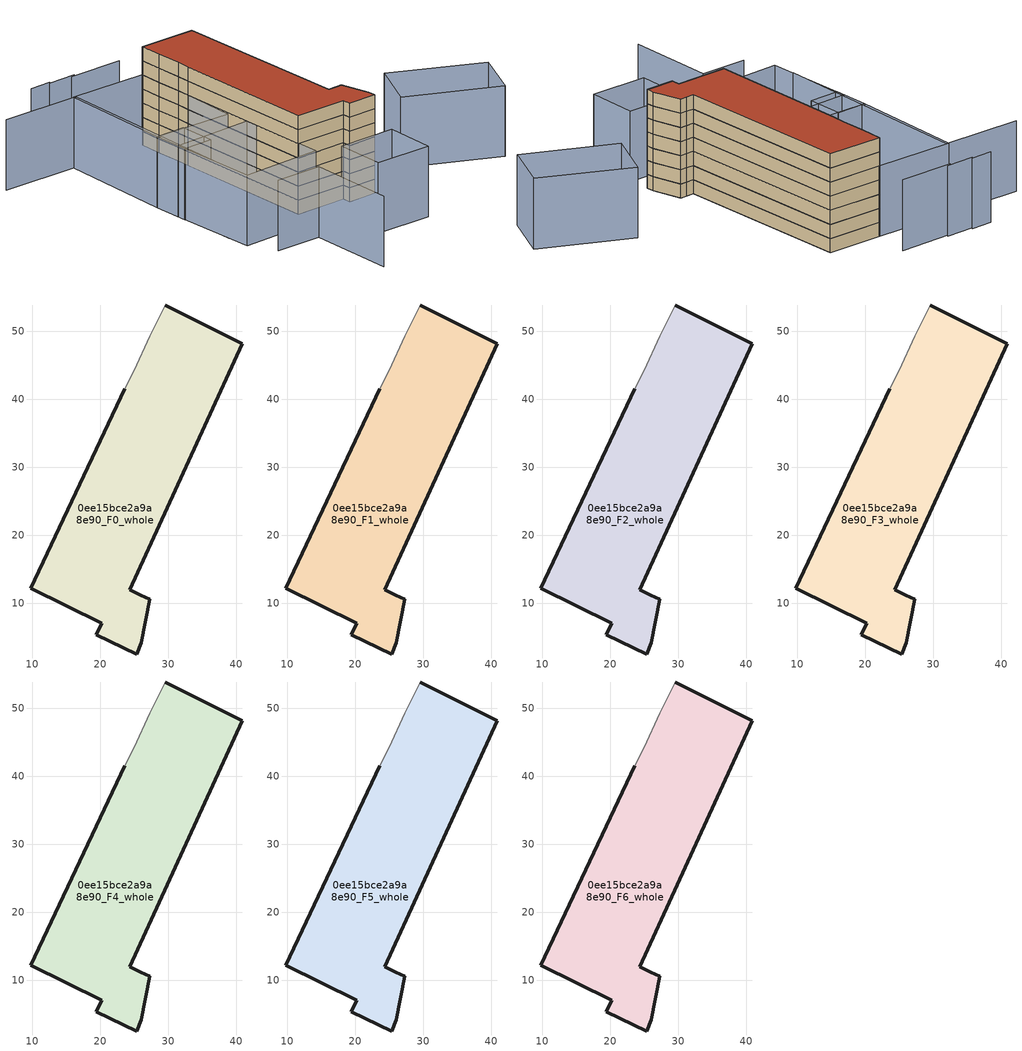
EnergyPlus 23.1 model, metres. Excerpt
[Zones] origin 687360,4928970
0ee15bce2a9a8e90_F0_whole
 floor ground (EU_floor_Construction): 26.04,4.2 27.28,10.56 25.97,11.15 24.32,11.96 40.89,48.14 29.57,53.83 27.28,49.22 25.02,44.22 23.62,41.49 9.75,12.18 20.22,7.06 19.44,5.39 25.36,2.54 z0
 wall outside (EU_wall_Construction): 29.57,53.83 40.89,48.14 24.32,11.96 25.97,11.15 27.28,10.56 26.04,4.2 25.36,2.54 19.44,5.39 20.22,7.06 9.75,12.18 23.62,41.49 z0:3
 wall adiabatic (EU_wall_Construction): 23.62,41.49 25.02,44.22 27.28,49.22 29.57,53.83 z0:3
0ee15bce2a9a8e90_F1_whole
 floor to 0ee15bce2a9a8e90_F0_whole (EU_floor_Construction): 26.04,4.2 27.28,10.56 25.97,11.15 24.32,11.96 40.89,48.14 29.57,53.83 27.28,49.22 25.02,44.22 23.62,41.49 9.75,12.18 20.22,7.06 19.44,5.39 25.36,2.54 z3
 wall outside (EU_wall_Construction): 29.57,53.83 40.89,48.14 24.32,11.96 25.97,11.15 27.28,10.56 26.04,4.2 25.36,2.54 19.44,5.39 20.22,7.06 9.75,12.18 23.62,41.49 z3:6
 wall adiabatic (EU_wall_Construction): 23.62,41.49 25.02,44.22 27.28,49.22 29.57,53.83 z3:6
0ee15bce2a9a8e90_F2_whole
 floor to 0ee15bce2a9a8e90_F1_whole (EU_floor_Construction): 26.04,4.2 27.28,10.56 25.97,11.15 24.32,11.96 40.89,48.14 29.57,53.83 27.28,49.22 25.02,44.22 23.62,41.49 9.75,12.18 20.22,7.06 19.44,5.39 25.36,2.54 z6
 wall outside (EU_wall_Construction): 29.57,53.83 40.89,48.14 24.32,11.96 25.97,11.15 27.28,10.56 26.04,4.2 25.36,2.54 19.44,5.39 20.22,7.06 9.75,12.18 23.62,41.49 z6:9
 wall adiabatic (EU_wall_Construction): 23.62,41.49 25.02,44.22 27.28,49.22 29.57,53.83 z6:9
0ee15bce2a9a8e90_F3_whole
 floor to 0ee15bce2a9a8e90_F2_whole (EU_floor_Construction): 26.04,4.2 27.28,10.56 25.97,11.15 24.32,11.96 40.89,48.14 29.57,53.83 27.28,49.22 25.02,44.22 23.62,41.49 9.75,12.18 20.22,7.06 19.44,5.39 25.36,2.54 z9
 wall outside (EU_wall_Construction): 29.57,53.83 40.89,48.14 24.32,11.96 25.97,11.15 27.28,10.56 26.04,4.2 25.36,2.54 19.44,5.39 20.22,7.06 9.75,12.18 23.62,41.49 z9:12
 wall adiabatic (EU_wall_Construction): 23.62,41.49 25.02,44.22 27.28,49.22 29.57,53.83 z9:12
0ee15bce2a9a8e90_F4_whole
 floor to 0ee15bce2a9a8e90_F3_whole (EU_floor_Construction): 26.04,4.2 27.28,10.56 25.97,11.15 24.32,11.96 40.89,48.14 29.57,53.83 27.28,49.22 25.02,44.22 23.62,41.49 9.75,12.18 20.22,7.06 19.44,5.39 25.36,2.54 z12
 wall outside (EU_wall_Construction): 29.57,53.83 40.89,48.14 24.32,11.96 25.97,11.15 27.28,10.56 26.04,4.2 25.36,2.54 19.44,5.39 20.22,7.06 9.75,12.18 23.62,41.49 z12:15
 wall adiabatic (EU_wall_Construction): 23.62,41.49 25.02,44.22 27.28,49.22 29.57,53.83 z12:15
0ee15bce2a9a8e90_F5_whole
 floor to 0ee15bce2a9a8e90_F4_whole (EU_floor_Construction): 26.04,4.2 27.28,10.56 25.97,11.15 24.32,11.96 40.89,48.14 29.57,53.83 27.28,49.22 25.02,44.22 23.62,41.49 9.75,12.18 20.22,7.06 19.44,5.39 25.36,2.54 z15
 wall outside (EU_wall_Construction): 29.57,53.83 40.89,48.14 24.32,11.96 25.97,11.15 27.28,10.56 26.04,4.2 25.36,2.54 19.44,5.39 20.22,7.06 9.75,12.18 23.62,41.49 z15:18
 wall adiabatic (EU_wall_Construction): 23.62,41.49 25.02,44.22 27.28,49.22 29.57,53.83 z15:18
0ee15bce2a9a8e90_F6_whole
 floor to 0ee15bce2a9a8e90_F5_whole (EU_floor_Construction): 26.04,4.2 27.28,10.56 25.97,11.15 24.32,11.96 40.89,48.14 29.57,53.83 27.28,49.22 25.02,44.22 23.62,41.49 9.75,12.18 20.22,7.06 19.44,5.39 25.36,2.54 z18
 wall outside (EU_wall_Construction): 29.57,53.83 40.89,48.14 24.32,11.96 25.97,11.15 27.28,10.56 26.04,4.2 25.36,2.54 19.44,5.39 20.22,7.06 9.75,12.18 23.62,41.49 z18:21
 wall adiabatic (EU_wall_Construction): 23.62,41.49 25.02,44.22 27.28,49.22 29.57,53.83 z18:21
 roof outside (EU_roof_Construction): 40.89,48.14 24.32,11.96 25.97,11.15 27.28,10.56 26.04,4.2 25.36,2.54 19.44,5.39 20.22,7.06 9.75,12.18 23.62,41.49 25.02,44.22 27.28,49.22 29.57,53.83 z21
shading: -8.4,8.66 0.95,4.04 / 0.95,4.04 -7.69,-13.47 / -1.62,69.48 14.35,61.48 / 14.35,61.48 -6.42,20.03 / 34.32,60.7 23.31,66.11 / 24.32,66.06 18.52,68.78 / 18.97,68.92 14.53,71.02 / 18.72,-11.6 7.25,-5.87 / 7.25,-5.87 12.16,3.95 / 12.16,3.95 23.63,-1.79 / 23.63,-1.79 18.72,-11.6 / 52.3,-13.61 39.18,2.93 / 39.18,2.93 48.84,10.6 / 48.84,10.6 61.96,-5.94 / 61.96,-5.94 52.3,-13.61 / 16.17,25.84 7.9,7.7 / 7.9,7.7 -8.62,15.24 / -8.62,15.24 -0.35,33.37 / -0.35,33.37 16.17,25.84 / 2.15,38.91 8.35,36 / 8.35,36 4.94,28.74 / 4.94,28.74 -1.26,31.65 / -1.26,31.65 2.15,38.91 / 29.87,53.68 18.1,30.73 / 18.1,30.73 2.15,38.91 / 2.15,38.91 13.92,61.86 / 13.92,61.86 29.87,53.68 z0:15
[Building]
EU S2 Campaign: North Axis=0; Terrain=City; Solar Distribution=FullExterior
[Site:Location]
Bologna: Latitude=44.5; Longitude=11.25; Time Zone=1; Elevation=37
[SizingPeriod:WeatherFileDays]
AnnualSizingPeriod: Begin Month=1; Begin Day of Month=1; End Month=12; End Day of Month=31; Day of Week for Start Day=Monday; Use Weather File Daylight Saving Period=No; Use Weather File Rain and Snow Indicators=No
[MATERIAL]
EU_InternalMass_Material: Roughness=MediumRough; Thickness=0.1; Conductivity=1; Density=1800; Specific Heat=900; Thermal Absorptance=0.9; Solar Absorptance=0.7; Visible Absorptance=0.7
[MATERIAL:NOMASS] Roughness=MediumRough; Thermal Absorptance=0.9; Solar Absorptance=0.7; Visible Absorptance=0.7
Name | Thermal Resistance
EU_wall_NoMass | 0.905828
EU_roof_NoMass | 0.37593
EU_floor_NoMass | 0.67114
[CONSTRUCTION]
EU_wall_Construction: EU_wall_NoMass
EU_roof_Construction: EU_roof_NoMass
EU_floor_Construction: EU_floor_NoMass
EU_InternalMass_Construction: EU_InternalMass_Material
[ZONE] Type=1; Multiplier=1; Ceiling Height=autocalculate; Floor Area=autocalculate; Part of Total Floor Area=Yes
Name | Volume
0ee15bce2a9a8e90_F0_whole | 1912.6
0ee15bce2a9a8e90_F1_whole; 0ee15bce2a9a8e90_F2_whole; 0ee15bce2a9a8e90_F3_whole; 0ee15bce2a9a8e90_F4_whole; 0ee15bce2a9a8e90_F5_whole; 0ee15bce2a9a8e90_F6_whole | 1912.59
[INTERNALMASS] Construction=EU_InternalMass_Construction; Surface Area=637.532
Name | Zone or ZoneList
0ee15bce2a9a8e90_F0_whole_EU_InternalMass | 0ee15bce2a9a8e90_F0_whole
0ee15bce2a9a8e90_F1_whole_EU_InternalMass | 0ee15bce2a9a8e90_F1_whole
0ee15bce2a9a8e90_F2_whole_EU_InternalMass | 0ee15bce2a9a8e90_F2_whole
0ee15bce2a9a8e90_F3_whole_EU_InternalMass | 0ee15bce2a9a8e90_F3_whole
0ee15bce2a9a8e90_F4_whole_EU_InternalMass | 0ee15bce2a9a8e90_F4_whole
0ee15bce2a9a8e90_F5_whole_EU_InternalMass | 0ee15bce2a9a8e90_F5_whole
0ee15bce2a9a8e90_F6_whole_EU_InternalMass | 0ee15bce2a9a8e90_F6_whole
[OTHEREQUIPMENT] Fuel Type=Electricity; Design Level Calculation Method=Watts/Area; Power per Zone Floor Area=1; Fraction Latent=0; Fraction Radiant=0; Fraction Lost=0; Carbon Dioxide Generation Rate=0; EndUse Subcategory=EU_Step8_InternalGains
Name | Zone or ZoneList or Space or SpaceList | Schedule
EU_Step8_InternalGain_0ee15bce2a9a8e90_F0_whole_f000 | 0ee15bce2a9a8e90_F0_whole | EU_Step8_GainSchedule_0ee15bce2a9a8e90_F0_whole_f000
EU_Step8_InternalGain_0ee15bce2a9a8e90_F1_whole_f000 | 0ee15bce2a9a8e90_F1_whole | EU_Step8_GainSchedule_0ee15bce2a9a8e90_F1_whole_f000
EU_Step8_InternalGain_0ee15bce2a9a8e90_F2_whole_f000 | 0ee15bce2a9a8e90_F2_whole | EU_Step8_GainSchedule_0ee15bce2a9a8e90_F2_whole_f000
EU_Step8_InternalGain_0ee15bce2a9a8e90_F3_whole_f000 | 0ee15bce2a9a8e90_F3_whole | EU_Step8_GainSchedule_0ee15bce2a9a8e90_F3_whole_f000
EU_Step8_InternalGain_0ee15bce2a9a8e90_F4_whole_f000 | 0ee15bce2a9a8e90_F4_whole | EU_Step8_GainSchedule_0ee15bce2a9a8e90_F4_whole_f000
EU_Step8_InternalGain_0ee15bce2a9a8e90_F5_whole_f000 | 0ee15bce2a9a8e90_F5_whole | EU_Step8_GainSchedule_0ee15bce2a9a8e90_F5_whole_f000
EU_Step8_InternalGain_0ee15bce2a9a8e90_F6_whole_f000 | 0ee15bce2a9a8e90_F6_whole | EU_Step8_GainSchedule_0ee15bce2a9a8e90_F6_whole_f000
[ZONEVENTILATION:DESIGNFLOWRATE] Schedule=EU_AlwaysOn; Design Flow Rate Calculation Method=AirChanges/Hour; Air Changes per Hour=0.73129; Ventilation Type=Natural; Fan Pressure Rise=0; Fan Total Efficiency=1; Constant Term Coefficient=1; Temperature Term Coefficient=0; Velocity Term Coefficient=0; Velocity Squared Term Coefficient=0; Minimum Indoor Temperature=-100; Maximum Indoor Temperature=100; Delta Temperature=-100; Minimum Outdoor Temperature=-100; Maximum Outdoor Temperature=100; Maximum Wind Speed=40
Name | Zone or ZoneList or Space or SpaceList
EU_ConstantAir_0ee15bce2a9a8e90_F0_whole | 0ee15bce2a9a8e90_F0_whole
EU_ConstantAir_0ee15bce2a9a8e90_F1_whole | 0ee15bce2a9a8e90_F1_whole
EU_ConstantAir_0ee15bce2a9a8e90_F2_whole | 0ee15bce2a9a8e90_F2_whole
EU_ConstantAir_0ee15bce2a9a8e90_F3_whole | 0ee15bce2a9a8e90_F3_whole
EU_ConstantAir_0ee15bce2a9a8e90_F4_whole | 0ee15bce2a9a8e90_F4_whole
EU_ConstantAir_0ee15bce2a9a8e90_F5_whole | 0ee15bce2a9a8e90_F5_whole
EU_ConstantAir_0ee15bce2a9a8e90_F6_whole | 0ee15bce2a9a8e90_F6_whole
[HVACTEMPLATE:THERMOSTAT] Constant Heating Setpoint=20; Constant Cooling Setpoint=50
EU_HeatOnly_0ee15bce2a9a8e90_F0_whole; EU_HeatOnly_0ee15bce2a9a8e90_F1_whole; EU_HeatOnly_0ee15bce2a9a8e90_F2_whole; EU_HeatOnly_0ee15bce2a9a8e90_F3_whole; EU_HeatOnly_0ee15bce2a9a8e90_F4_whole; EU_HeatOnly_0ee15bce2a9a8e90_F5_whole; EU_HeatOnly_0ee15bce2a9a8e90_F6_whole
[HVACTEMPLATE:ZONE:IDEALLOADSAIRSYSTEM] System Availability Schedule=EU_AlwaysOn; Maximum Heating Supply Air Temperature=50; Minimum Cooling Supply Air Temperature=13; Maximum Heating Supply Air Humidity Ratio=0.0156; Minimum Cooling Supply Air Humidity Ratio=0.0077; Heating Limit=NoLimit; Cooling Limit=NoLimit; Heating Availability Schedule=EU_AlwaysOn; Cooling Availability Schedule=EU_CoolingOff; Dehumidification Control Type=ConstantSensibleHeatRatio; Cooling Sensible Heat Ratio=0.7; Dehumidification Setpoint=60; Humidification Control Type=None; Humidification Setpoint=30; Outdoor Air Method=None; Outdoor Air Flow Rate per Person=0.00944; Outdoor Air Flow Rate per Zone Floor Area=0; Outdoor Air Flow Rate per Zone=0; Demand Controlled Ventilation Type=None; Outdoor Air Economizer Type=NoEconomizer; Heat Recovery Type=None; Sensible Heat Recovery Effectiveness=0.7; Latent Heat Recovery Effectiveness=0.65
Name | Template Thermostat
0ee15bce2a9a8e90_F0_whole | EU_HeatOnly_0ee15bce2a9a8e90_F0_whole
0ee15bce2a9a8e90_F1_whole | EU_HeatOnly_0ee15bce2a9a8e90_F1_whole
0ee15bce2a9a8e90_F2_whole | EU_HeatOnly_0ee15bce2a9a8e90_F2_whole
0ee15bce2a9a8e90_F3_whole | EU_HeatOnly_0ee15bce2a9a8e90_F3_whole
0ee15bce2a9a8e90_F4_whole | EU_HeatOnly_0ee15bce2a9a8e90_F4_whole
0ee15bce2a9a8e90_F5_whole | EU_HeatOnly_0ee15bce2a9a8e90_F5_whole
0ee15bce2a9a8e90_F6_whole | EU_HeatOnly_0ee15bce2a9a8e90_F6_whole
[SIZING:ZONE] Zone Cooling Design Supply Air Temperature Input Method=SupplyAirTemperature; Zone Cooling Design Supply Air Temperature=13; Zone Heating Design Supply Air Temperature Input Method=SupplyAirTemperature; Zone Heating Design Supply Air Temperature=50; Zone Cooling Design Supply Air Humidity Ratio=0.008; Zone Heating Design Supply Air Humidity Ratio=0.008; Cooling Design Air Flow Method=DesignDay; Cooling Design Air Flow Rate=0; Cooling Minimum Air Flow per Zone Floor Area=0.000762; Cooling Minimum Air Flow=0; Cooling Minimum Air Flow Fraction=0.2; Heating Design Air Flow Method=DesignDay; Heating Design Air Flow Rate=0; Heating Maximum Air Flow per Zone Floor Area=0.002032; Heating Maximum Air Flow=0.141576; Heating Maximum Air Flow Fraction=0.3; Account for Dedicated Outdoor Air System=No; Dedicated Outdoor Air System Control Strategy=NeutralSupplyAir; Dedicated Outdoor Air Low Setpoint Temperature for Design=autosize; Dedicated Outdoor Air High Setpoint Temperature for Design=autosize; Zone Load Sizing Method=Sensible Load Only No Latent Load; Zone Latent Cooling Design Supply Air Humidity Ratio Input Method=HumidityRatioDifference; Zone Cooling Design Supply Air Humidity Ratio Difference=0.005; Zone Latent Heating Design Supply Air Humidity Ratio Input Method=HumidityRatioDifference; Zone Humidification Design Supply Air Humidity Ratio Difference=0.005
0ee15bce2a9a8e90_F0_whole; 0ee15bce2a9a8e90_F1_whole; 0ee15bce2a9a8e90_F2_whole; 0ee15bce2a9a8e90_F3_whole; 0ee15bce2a9a8e90_F4_whole; 0ee15bce2a9a8e90_F5_whole; 0ee15bce2a9a8e90_F6_whole
[SCHEDULE:CONSTANT]
Name | Hourly Value
EU_AlwaysOn | 1
EU_CoolingOff | 0
[SCHEDULE:FILE] Column Number=1; Rows to Skip at Top=0; Number of Hours of Data=8760; Column Separator=Comma; Interpolate to Timestep=No; Minutes per Item=60; Adjust Schedule for Daylight Savings=Yes
Name | File
EU_Step8_GainSchedule_0ee15bce2a9a8e90_F0_whole_f000 | ../../schedules/0ee15bce2a9a8e90/0ee15bce2a9a8e90_F0_whole_f000_gain.csv
EU_Step8_GainSchedule_0ee15bce2a9a8e90_F1_whole_f000 | ../../schedules/0ee15bce2a9a8e90/0ee15bce2a9a8e90_F1_whole_f000_gain.csv
EU_Step8_GainSchedule_0ee15bce2a9a8e90_F2_whole_f000 | ../../schedules/0ee15bce2a9a8e90/0ee15bce2a9a8e90_F2_whole_f000_gain.csv
EU_Step8_GainSchedule_0ee15bce2a9a8e90_F3_whole_f000 | ../../schedules/0ee15bce2a9a8e90/0ee15bce2a9a8e90_F3_whole_f000_gain.csv
EU_Step8_GainSchedule_0ee15bce2a9a8e90_F4_whole_f000 | ../../schedules/0ee15bce2a9a8e90/0ee15bce2a9a8e90_F4_whole_f000_gain.csv
EU_Step8_GainSchedule_0ee15bce2a9a8e90_F5_whole_f000 | ../../schedules/0ee15bce2a9a8e90/0ee15bce2a9a8e90_F5_whole_f000_gain.csv
EU_Step8_GainSchedule_0ee15bce2a9a8e90_F6_whole_f000 | ../../schedules/0ee15bce2a9a8e90/0ee15bce2a9a8e90_F6_whole_f000_gain.csv
